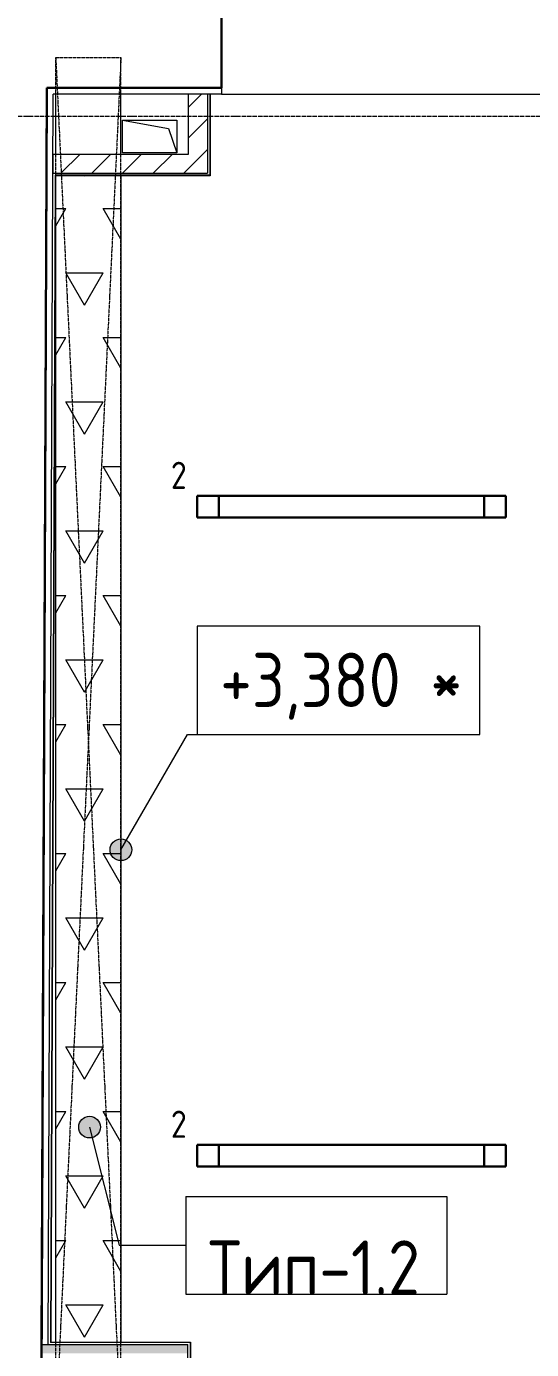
# Model space of a CAD drawing. Header units: millimetres. Extents: x -13069 to 207500, y -71366 to 56785.
# Drawn here: x 7449 to 9772, y 2616 to 8707 of the extents above; entities that cross this region are included whole.
import ezdxf

# ---------------------------------------------------------------- set-up
doc = ezdxf.new("R2010")
doc.units = ezdxf.units.MM
for name, pattern in [('ADSK_Линия сетки', [25, 20, -2.5, 0, -2.5]), ('ADSK_Штрих_ш3 п1_5', [4.5, 3, -1.5]), ('ADSK_Штрихпунктирная 2 точки_ш15 п1_5 п1_5 п1_5', [19.5, 15, -1.5, 0, -1.5, 0, -1.5])]:
    doc.linetypes.add(name, pattern=pattern)
for name, color, linetype, lineweight in [('Аннотация', 7, 'Continuous', 18), ('Каркас', 7, 'Continuous', 18), ('Марки', 7, 'Continuous', 20), ('Обобщенные модели', 7, 'Continuous', 18), ('Оси', 7, 'Continuous', 9), ('Отметки', 7, 'Continuous', 9), ('Потолки', 7, 'Continuous', 9), ('Потолки штриховка', 7, 'Continuous', 9), ('Стены внутренние', 7, 'Continuous', 18), ('Стены несущие', 7, 'Continuous', 30), ('Стены отделка', 7, 'Continuous', 30), ('Стены штриховка', 7, 'Continuous', 9)]:
    doc.layers.add(name, color=color, linetype=linetype, lineweight=lineweight)
doc.layers.add('Линии', color=7, linetype='Continuous', lineweight=9, true_color=0x00a600)
doc.styles.add('GOST Common_1', font='GOST_Common.ttf', dxfattribs={"width": 0.9, "height": 250})
doc.styles.add('GOST Common_4', font='GOST_Common.ttf', dxfattribs={"width": 0.9, "height": 125})
doc.styles.add('GOST Common_B', font='', dxfattribs={"width": 0.9, "height": 250})
doc.styles.get('GOST Common_B').set_extended_font_data('GOST Common', bold=True)
pattern_1 = [(45, (0, 0), (-70.7107, 70.7107), [])]

# ---------------------------------------------------------------- blocks, each defined once
blk = doc.blocks.new('GM_Отверстие прямоугольное _в плите_ - Отверстие-V26-План потолков 1-го этажа')
at = {"layer": 'Обобщенные модели'}
for p, q in [((-75, -125), (-75, 125)), ((-75, 125), (75, 125)), ((-75, -125), (-75, 125)), ((-75, 125), (75, 125)), ((-37.5, 87.5), (75, 125)), ((75, 125), (75, -125)), ((75, 125), (75, -125)), ((-75, -125), (-37.5, 87.5)), ((75, -125), (-75, -125)), ((75, -125), (-75, -125))]:
    blk.add_line(p, q, dxfattribs=at)
blk = doc.blocks.new('Высотные отметки - Рамка-12095-План потолков 1-го этажа')
at = {"layer": 'Аннотация', "lineweight": 20}
for p, q in [((-6.5, 0), (-6.5, 5)), ((-6.5, 5), (6.5, 5)), ((6.5, 5), (6.5, 0)), ((6.5, 0), (-6.5, 0))]:
    blk.add_line(p, q, dxfattribs=at)
blk = doc.blocks.new('ADSK_Марка_Потолок - ADSK_Марка и Смещение от уровня-155896-План потолков 1-го этажа')
at = {"layer": 'Марки'}
for p, q in [((-6, 4.5), (-6, 0)), ((-6, 4.5), (6, 4.5)), ((6, 4.5), (6, 0)), ((-6, 0), (6, 0))]:
    blk.add_line(p, q, dxfattribs=at)

msp = doc.modelspace()

# ---------------------------------------------------------------- hatches: boundary and pattern name
at = {"layer": 'Марки'}
h = msp.add_hatch(color=256, dxfattribs=at)
edge = h.paths.add_edge_path()
edge.add_arc((7739.115, 3639.723), 50, 0, 360)
at = {"layer": 'Отметки'}
h = msp.add_hatch(color=256, dxfattribs=at)
edge = h.paths.add_edge_path()
edge.add_arc((7883.556, 4916.654), 50, 0, 360)
at = {"layer": 'Потолки штриховка', "lineweight": 18, "true_color": 0x787878}
h = msp.add_hatch(dxfattribs=at)
h.set_pattern_fill('FP_91', color=8, style=0, pattern_type=2)
h.set_pattern_definition([(60, (0, 0), (-171.45, 296.96), [171.45, -171.45]), (120, (0, 0), (-342.9, 6e-05), [171.45, -171.45]), (0, (-85.72, 148.48), (171.45, 296.96), [171.45, -171.45])])
h.paths.add_polyline_path([(10643.556, 2520.232), (10643.556, 8395.209), (10343.556, 8395.209), (10344.168, 2520.232), (10591.191, 2520.232)])
h.paths.add_polyline_path([(7584.224, 2650.232), (7883.556, 2650.232), (7882.889, 8020), (7583.556, 8020), (7583.556, 2650.232)])
h.paths.add_polyline_path([(13169.077, 2650.232), (13418.556, 2650.232), (13418.556, 8395.209), (13168.556, 8395.209), (13168.556, 2650.232)])
at = {"layer": 'Стены внутренние', "lineweight": 9, "true_color": 0x005b00}
h = msp.add_hatch(dxfattribs=at)
h.set_pattern_fill('FP_6', color=98, style=0, pattern_type=2)
h.set_pattern_definition(pattern_1)
h.paths.add_polyline_path([(8282.087, 8032), (8282.087, 8395.209), (8194.087, 8395.209), (8194.087, 8032)])
h = msp.add_hatch(dxfattribs=at)
h.set_pattern_fill('FP_6', color=98, style=0, pattern_type=2)
h.set_pattern_definition(pattern_1)
h.paths.add_polyline_path([(7883.556, 8032), (8194.087, 8032), (8194.087, 8120), (7571.135, 8120), (7571.834, 8032), (7583.556, 8032)])
at = {"layer": 'Стены внутренние'}
msp.add_hatch(color=256, dxfattribs=at).paths.add_polyline_path([(7571.834, 2598.232), (8191.43, 2598.232), (8191.43, 2638.232), (7518.778, 2638.232), (7518.778, 2598.232), (7570.38, 2598.232)])

# ---------------------------------------------------------------- linework, layer by layer
at = {"layer": 'Каркас', "color": 8, "linetype": 'ADSK_Штрих_ш3 п1_5', "lineweight": 9, "true_color": 0x808080}
for p, q in [((7583.556, 8120), (7583.556, 8395.209)), ((7883.556, 8120), (7883.556, 8395.209))]:
    msp.add_line(p, q, dxfattribs=at)
at = {"layer": 'Линии', "color": 7, "linetype": 'ADSK_Штрихпунктирная 2 точки_ш15 п1_5 п1_5 п1_5'}
for p, q in [((7583.556, 8565.209), (7883.556, 8565.209)), ((7583.556, 2253.428), (7583.556, 8565.209)), ((7883.556, 8565.209), (7583.556, 2253.428)), ((7583.556, 8565.209), (7883.556, 2253.428)), ((7883.556, 2253.428), (7883.556, 8565.209))]:
    msp.add_line(p, q, dxfattribs=at)
at = {"layer": 'Линии', "color": 5, "lineweight": 30, "true_color": 0x0000ff}
for p, q in [((8234.087, 6445.833), (8234.087, 6545.833)), ((8234.087, 6545.833), (9654.087, 6545.833)), ((8334.087, 6445.833), (8334.087, 6545.833)), ((9554.087, 6545.833), (9554.087, 6445.833)), ((9654.087, 6545.833), (9654.087, 6445.833)), ((9654.087, 6445.833), (8234.087, 6445.833))]:
    msp.add_line(p, q, dxfattribs=at)
at = {"layer": 'Линии', "color": 1, "lineweight": 30, "true_color": 0xff0000}
for p, q in [((8234.087, 3458.235), (8234.087, 3558.235)), ((8234.087, 3558.235), (9654.087, 3558.235)), ((8334.087, 3458.235), (8334.087, 3558.235)), ((9554.087, 3558.235), (9554.087, 3458.235)), ((9654.087, 3558.235), (9654.087, 3458.235)), ((9654.087, 3458.235), (8234.087, 3458.235))]:
    msp.add_line(p, q, dxfattribs=at)
at = {"layer": 'Марки'}
for p, q in [((7739.115, 3639.723), (7875.976, 3095.811)), ((7875.976, 3095.811), (8182.426, 3095.811))]:
    msp.add_line(p, q, dxfattribs=at)
msp.add_circle((7739.115, 3639.723), 50, dxfattribs=at)
at = {"layer": 'Оси', "linetype": 'ADSK_Линия сетки'}
msp.add_line((-12268.557, 8295), (56004.853, 8295), dxfattribs=at)
at = {"layer": 'Отметки', "lineweight": 20}
for p, q in [((7883.556, 4916.654), (8189.713, 5446.933)), ((8189.713, 5446.933), (8884.273, 5446.933))]:
    msp.add_line(p, q, dxfattribs=at)
at = {"layer": 'Отметки'}
msp.add_circle((7883.556, 4916.654), 50, dxfattribs=at)
at = {"layer": 'Потолки'}
for p, q in [((7583.556, 2650.16), (7583.556, 8020)), ((7883.556, 8020), (7883.556, 2650.232))]:
    msp.add_line(p, q, dxfattribs=at)
at = {"layer": 'Стены внутренние'}
for p, q in [((8346, 8395.209), (9946, 8395.209)), ((7540.598, 8112.892), (7540.598, 8086.553)), ((7540.598, 8086.553), (7540.598, 8112.892))]:
    msp.add_line(p, q, dxfattribs=at)
at = {"layer": 'Стены несущие'}
for p, q in [((8346, 8805.209), (8346, 8425.209)), ((7541.843, 8425.209), (7518.131, 2476.717)), ((8346, 8425.209), (7541.843, 8425.209)), ((7518.778, 2638.232), (7541.834, 8395.209))]:
    msp.add_line(p, q, dxfattribs=at)
at = {"layer": 'Стены отделка', "lineweight": 9}
for p, q in [((7541.843, 8395.209), (7541.843, 8425.209)), ((8346, 8425.209), (8346, 8395.209)), ((7548.778, 2638.232), (7571.834, 8395.209)), ((8346, 8395.209), (7571.834, 8395.209)), ((8194.087, 8120), (8194.087, 8395.209)), ((8282.087, 8395.209), (8282.087, 8032)), ((8294.087, 8395.209), (8294.087, 8022)), ((7571.135, 8120), (8194.087, 8120)), ((7571.135, 8032), (7571.135, 8120)), ((7582.332, 8020), (7560.826, 2650.232)), ((7570.38, 8032), (8282.087, 8032)), ((8292.087, 8020), (7582.332, 8020)), ((7548.778, 2638.232), (8191.43, 2638.232)), ((7560.826, 2650.232), (8201.43, 2650.232)), ((8191.43, 2478.232), (8191.43, 2638.232)), ((8203.43, 2648.232), (8203.43, 2520.232))]:
    msp.add_line(p, q, dxfattribs=at)
at = {"layer": 'Стены штриховка'}
for p, q in [((8292.087, 8395.209), (8292.087, 8020)), ((7580.34, 8022), (7558.818, 2648.232)), ((8294.087, 8022), (7580.34, 8022)), ((8294.087, 8020), (8292.087, 8020)), ((8294.087, 8022), (8294.087, 8020)), ((7518.778, 2638.232), (7548.778, 2638.232)), ((8203.43, 2648.232), (7558.818, 2648.232)), ((8201.43, 2650.232), (8201.43, 2520.232)), ((8201.43, 2650.232), (8203.43, 2650.232)), ((8203.43, 2650.232), (8203.43, 2648.232))]:
    msp.add_line(p, q, dxfattribs=at)

# ---------------------------------------------------------------- block references
at = {"layer": 'Марки', "xscale": 99.99999999999993, "yscale": 99.99999999999993, "zscale": 99.99999999999993}
msp.add_blockref('ADSK_Марка_Потолок - ADSK_Марка и Смещение от уровня-155896-План потолков 1-го этажа', (8782.426, 2870.811), dxfattribs=at)
at = {"layer": 'Обобщенные модели', "rotation": 269.9999999999997}
msp.add_blockref('GM_Отверстие прямоугольное _в плите_ - Отверстие-V26-План потолков 1-го этажа', (8015, 8200.201), dxfattribs=at)
at = {"layer": 'Отметки', "lineweight": 20, "extrusion": (0, 0, -1), "xscale": 99.99999999999993, "yscale": 99.99999999999993, "zscale": 99.99999999999993}
msp.add_blockref('Высотные отметки - Рамка-12095-План потолков 1-го этажа', (-8884.273, 5446.933), dxfattribs=at)

# ---------------------------------------------------------------- texts
at = {"layer": 'Аннотация', "lineweight": 9, "char_height": 125, "width": 175.5, "attachment_point": 5, "line_spacing_factor": 1.022766, "style": 'GOST Common_4'}
for insert in [(8149.725, 6640.654), (8149.725, 3653.056)]:
    msp.add_mtext('\\pt180,360,540,720,900,1080,1260,1440,1620,1800,1980,2160,2340,2520,2700,2880,3060,3240,3420,3600,3780,3960,4140,4320,4500,4680,4860,5040,5220,5400,5580,5760;2', dxfattribs=dict(at, insert=insert))
at = {"layer": 'Марки', "lineweight": 9, "insert": (8771.795, 2992.967), "char_height": 250, "width": 1024.2, "attachment_point": 5, "line_spacing_factor": 1.022766, "style": 'GOST Common_B'}
msp.add_mtext('\\pt1143,2286,3429,4572,5715,6858,8001,9144,10287,11430,12573,13716,14859,16002,17145,18288,19431,20574,21717,22860,24003,25146,26289,27432,28575,29718,30861,32004,33147,34290,35433,36576;Тип-1.2', dxfattribs=at)
at = {"layer": 'Отметки', "lineweight": 20, "insert": (8339.942, 5823.64), "char_height": 250, "width": 1306.39347, "attachment_point": 1, "line_spacing_factor": 1.022761, "style": 'GOST Common_1'}
msp.add_mtext('+3,380 *', dxfattribs=at)

doc.saveas('drawing.dxf')
